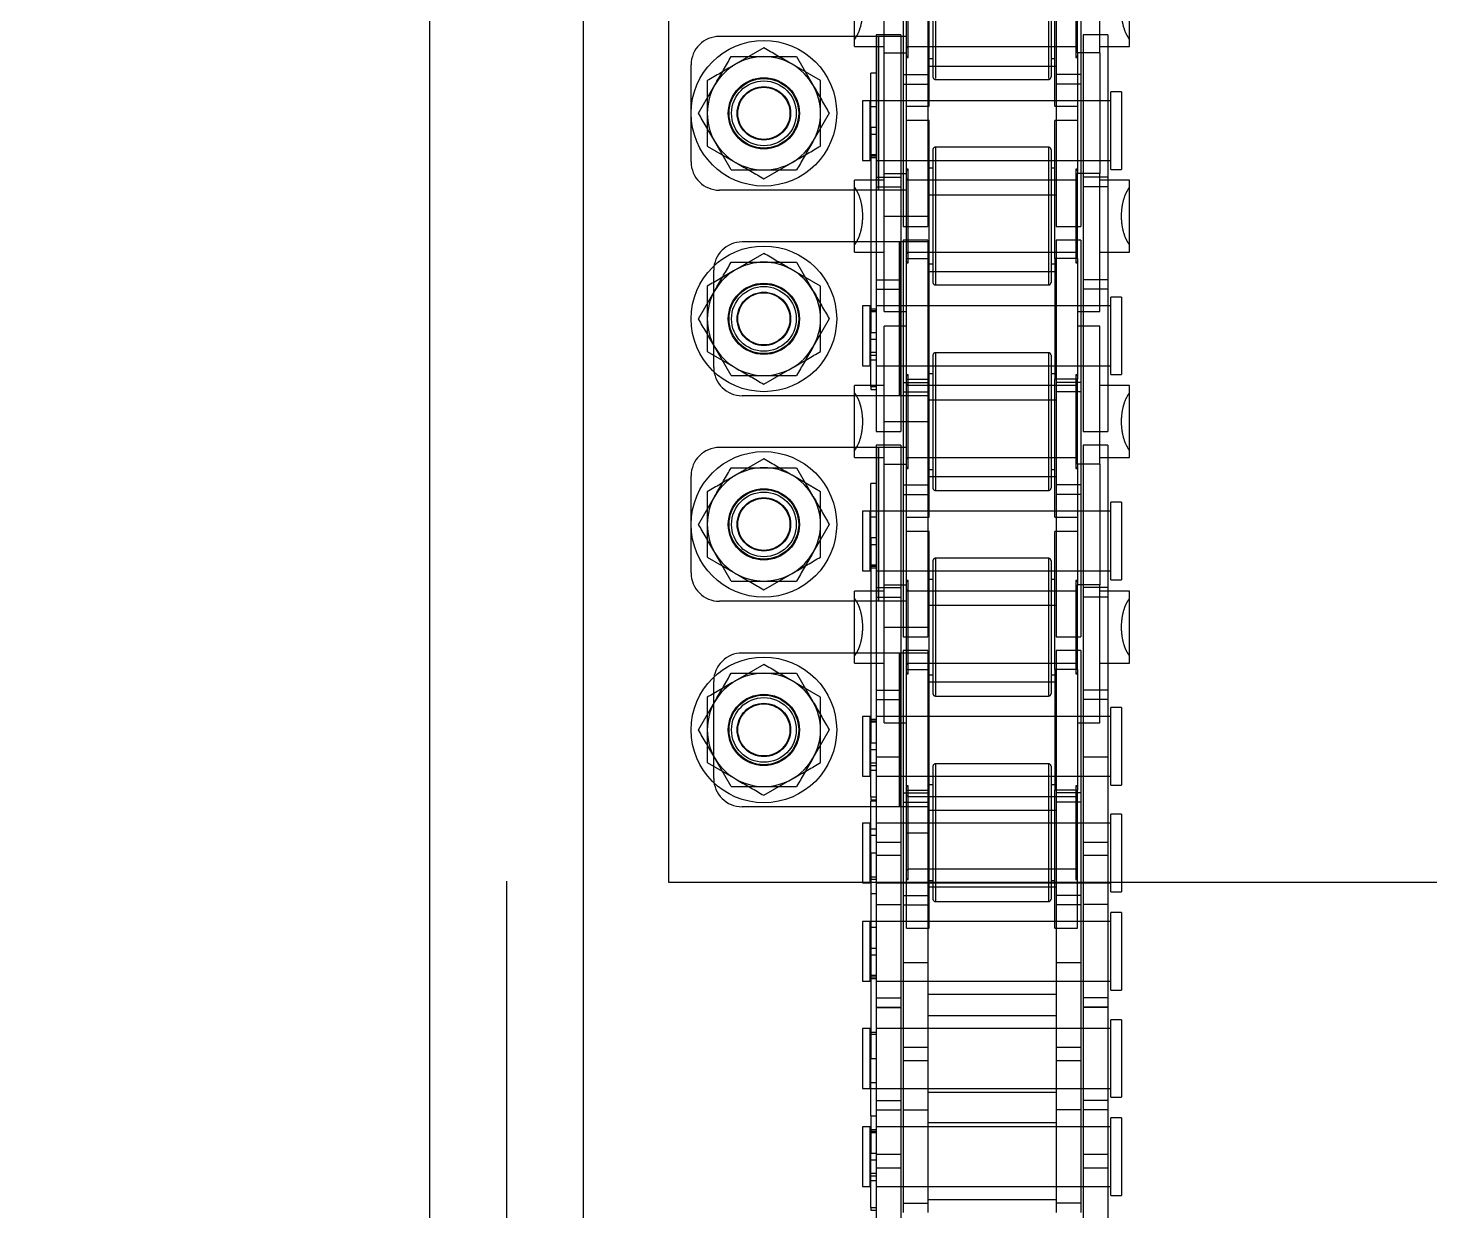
# Model space of a CAD drawing. Header units: metres. Extents: x 0 to 63075, y 0 to 44550.
# Drawn here: x 14290.4 to 14377.1, y 28721.9 to 28795 of the extents above; entities that cross this region are included whole.
import ezdxf

# ---------------------------------------------------------------- set-up
doc = ezdxf.new("R2010")
doc.units = ezdxf.units.M
doc.header["$LTSCALE"] = 75
doc.linetypes.add('HIDDEN2', pattern=[4.7625, 3.175, -1.5875])
for name, color, linetype in [('SDM', 7, 'Continuous'), ('SL1', 8, 'Continuous'), ('SL4', 4, 'Continuous'), ('ST1', 7, 'HIDDEN2')]:
    doc.layers.add(name, color=color, linetype=linetype)

# ---------------------------------------------------------------- blocks, each defined once
blk = doc.blocks.new('A$C29c634ac')
at = {"layer": 'SL1'}
for radius, start, end in [(1821.5, 111.633291, 68.366709), (1758, 110.233541, 69.766459), (1758, 110.234334, 69.765666), (1750, 110.330114, 69.669886)]:
    blk.add_arc((6310.008, 7583.117), radius, start, end, dxfattribs=at)
blk = doc.blocks.new('A$Ca53c419a')
at = {"layer": 'SL4'}
for p, q in [((4619.715, 495.765), (3669.713, 495.765)), ((3669.713, 486.24), (4459.475, 486.24))]:
    blk.add_line(p, q, dxfattribs=at)
at = {"layer": 'ST1'}
for p, q in [((4669.713, 491.003), (3669.713, 491.003)), ((3669.713, 486.24), (4459.475, 486.24)), ((4420.188, 481), (4312.468, 481)), ((4312.468, 481), (4312.468, 426)), ((4331.578, 479.6), (4337.578, 479.6)), ((4356.978, 479.6), (4362.978, 479.6)), ((4319.857, 478.6), (4318.846, 476.85)), ((4321.878, 479.141), (4323.628, 478.131)), ((4332.557, 478.6), (4331.546, 476.85)), ((4334.578, 479.141), (4336.328, 478.131)), ((4345.257, 478.6), (4344.246, 476.85)), ((4347.278, 479.141), (4349.028, 478.131)), ((4357.957, 478.6), (4356.946, 476.85)), ((4359.978, 479.141), (4361.728, 478.131)), ((4318.378, 477.121), (4320.128, 478.131)), ((4318.878, 478.2), (4324.878, 478.2)), ((4329.828, 468.025), (4329.828, 477.85)), ((4331.078, 477.121), (4332.828, 478.131)), ((4339.328, 468.025), (4339.328, 477.85)), ((4343.778, 477.121), (4345.528, 478.131)), ((4344.278, 478.2), (4350.278, 478.2)), ((4355.228, 468.025), (4355.228, 477.85)), ((4356.478, 477.121), (4358.228, 478.131)), ((4364.728, 468.025), (4364.728, 477.85)), ((4325.919, 475.1), (4324.909, 476.85)), ((4338.619, 475.1), (4337.609, 476.85)), ((4351.319, 475.1), (4350.309, 476.85)), ((4364.019, 475.1), (4363.009, 476.85)), ((4317.128, 466.625), (4317.128, 476.45)), ((4326.628, 466.625), (4326.628, 476.45)), ((4342.528, 466.625), (4342.528, 476.45)), ((4352.028, 466.625), (4352.028, 476.45)), ((4317.836, 475.1), (4318.846, 473.35)), ((4330.536, 475.1), (4331.546, 473.35)), ((4343.236, 475.1), (4344.246, 473.35)), ((4355.936, 475.1), (4356.946, 473.35)), ((4323.898, 471.6), (4324.909, 473.35)), ((4336.598, 471.6), (4337.609, 473.35)), ((4349.298, 471.6), (4350.309, 473.35)), ((4361.998, 471.6), (4363.009, 473.35)), ((4325.378, 473.079), (4323.628, 472.069)), ((4338.078, 473.079), (4336.328, 472.069)), ((4350.778, 473.079), (4349.028, 472.069)), ((4363.478, 473.079), (4361.728, 472.069)), ((4321.878, 471.059), (4320.128, 472.069)), ((4334.578, 471.059), (4332.828, 472.069)), ((4347.278, 471.059), (4345.528, 472.069)), ((4359.978, 471.059), (4358.228, 472.069)), ((4293.674, 469), (4293.671, 469)), ((4293.671, 469), (4293.671, 468.526)), ((4297.361, 469), (4293.674, 469)), ((4297.361, 468.526), (4297.361, 469)), ((4303.42, 469), (4299.73, 469)), ((4299.73, 469), (4299.73, 468.526)), ((4303.42, 468.526), (4303.42, 469)), ((4306.352, 469), (4306.349, 469)), ((4306.349, 469), (4306.349, 468.526)), ((4310.039, 469), (4306.352, 469)), ((4310.039, 468.526), (4310.039, 469)), ((4316.12, 469), (4312.43, 469)), ((4312.43, 469), (4312.43, 468.526)), ((4316.12, 468.526), (4316.12, 469)), ((4319.03, 469), (4319.027, 469)), ((4319.027, 469), (4319.027, 468.526)), ((4322.717, 469), (4319.03, 469)), ((4322.717, 468.526), (4322.717, 469)), ((4326.003, 469.5), (4326.447, 469.5)), ((4326.003, 469.5), (4326.003, 467.675)), ((4326.447, 469.5), (4330.008, 469.5)), ((4330.008, 469.5), (4330.453, 469.5)), ((4330.453, 467.675), (4330.453, 469.5)), ((4331.709, 469), (4331.706, 469)), ((4331.706, 469), (4331.706, 468.526)), ((4335.396, 469), (4331.709, 469)), ((4335.396, 468.526), (4335.396, 469)), ((4338.703, 469.5), (4339.147, 469.5)), ((4338.703, 469.5), (4338.703, 467.675)), ((4339.147, 469.5), (4342.708, 469.5)), ((4342.708, 469.5), (4343.153, 469.5)), ((4343.153, 467.675), (4343.153, 469.5)), ((4344.387, 469), (4344.384, 469)), ((4344.384, 469), (4344.384, 468.526)), ((4348.074, 469), (4344.387, 469)), ((4348.074, 468.526), (4348.074, 469)), ((4351.403, 469.5), (4351.847, 469.5)), ((4351.403, 469.5), (4351.403, 467.675)), ((4351.847, 469.5), (4355.408, 469.5)), ((4355.408, 469.5), (4355.853, 469.5)), ((4355.853, 467.675), (4355.853, 469.5)), ((4357.065, 469), (4357.062, 469)), ((4357.062, 469), (4357.062, 468.526)), ((4360.752, 469), (4357.065, 469)), ((4360.752, 468.526), (4360.752, 469)), ((4364.103, 469.5), (4364.547, 469.5)), ((4364.103, 469.5), (4364.103, 467.675)), ((4364.547, 469.5), (4368.108, 469.5)), ((4294.795, 468.157), (4285.7, 468.157)), ((4292.204, 468.489), (4292.204, 468.157)), ((4292.377, 468.489), (4292.204, 468.489)), ((4292.377, 468.489), (4292.377, 468.157)), ((4292.377, 468.489), (4295.723, 468.489)), ((4293.671, 468.526), (4297.361, 468.526)), ((4293.671, 468.157), (4293.671, 466.637)), ((4293.671, 468.157), (4293.671, 453.659)), ((4294.04, 468.526), (4294.04, 468.157)), ((4294.324, 468.489), (4294.324, 468.157)), ((4294.497, 468.489), (4294.497, 468.157)), ((4295.655, 468.157), (4294.795, 468.157)), ((4294.795, 466.637), (4294.795, 468.157)), ((4295.308, 468.489), (4295.308, 468.157)), ((4304.75, 468.157), (4295.655, 468.157)), ((4295.655, 468.157), (4295.655, 466.637)), ((4295.723, 468.489), (4295.723, 468.157)), ((4298.023, 468.489), (4295.723, 468.489)), ((4296.992, 468.157), (4296.992, 468.526)), ((4297.08, 468.489), (4297.08, 468.157)), ((4297.184, 468.489), (4297.184, 468.157)), ((4297.361, 466.637), (4297.361, 468.157)), ((4297.361, 453.659), (4297.361, 468.157)), ((4298.023, 468.489), (4301.575, 468.489)), ((4298.023, 468.489), (4298.023, 468.157)), ((4298.393, 468.157), (4298.393, 466.637)), ((4298.977, 468.157), (4298.977, 466.637)), ((4299.73, 468.526), (4303.42, 468.526)), ((4299.73, 468.489), (4299.73, 466.637)), ((4299.73, 468.157), (4299.73, 453.659)), ((4300.099, 468.526), (4300.099, 468.157)), ((4301.575, 468.489), (4301.575, 468.157)), ((4314.275, 468.489), (4301.575, 468.489)), ((4303.051, 468.157), (4303.051, 468.526)), ((4303.194, 468.489), (4303.194, 468.157)), ((4303.42, 466.637), (4303.42, 468.157)), ((4303.42, 453.659), (4303.42, 468.157)), ((4304.732, 468.157), (4304.732, 466.637)), ((4304.75, 468.157), (4304.75, 466.637)), ((4311.1, 468.157), (4304.75, 468.157)), ((4305.317, 468.157), (4305.317, 466.637)), ((4306.349, 468.526), (4310.039, 468.526)), ((4306.349, 468.157), (4306.349, 466.637)), ((4306.349, 468.157), (4306.349, 453.659)), ((4306.526, 468.489), (4306.526, 468.157)), ((4306.63, 468.489), (4306.63, 468.157)), ((4306.718, 468.526), (4306.718, 468.157)), ((4307.986, 468.489), (4307.986, 468.157)), ((4308.402, 468.489), (4308.402, 468.157)), ((4309.67, 468.157), (4309.67, 468.526)), ((4310.039, 466.637), (4310.039, 468.489)), ((4310.039, 453.659), (4310.039, 468.157)), ((4311.1, 468.157), (4311.1, 466.637)), ((4320.195, 468.157), (4311.1, 468.157)), ((4311.746, 468.157), (4311.746, 468.489)), ((4312.43, 468.526), (4316.12, 468.526)), ((4312.43, 468.157), (4312.43, 466.637)), ((4312.43, 468.157), (4312.43, 453.659)), ((4312.656, 468.489), (4312.656, 468.157)), ((4312.799, 468.526), (4312.799, 468.157)), ((4314.114, 466.637), (4314.114, 468.157)), ((4314.275, 468.489), (4314.275, 468.157)), ((4314.275, 468.489), (4317.505, 468.489)), ((4314.952, 468.157), (4314.952, 466.637)), ((4315.382, 468.489), (4315.382, 468.157)), ((4315.751, 468.157), (4315.751, 468.526)), ((4316.12, 466.637), (4316.12, 468.157)), ((4316.12, 453.659), (4316.12, 468.157)), ((4317.505, 468.489), (4317.505, 468.157)), ((4317.561, 468.489), (4317.561, 468.157)), ((4317.733, 468.489), (4317.561, 468.489)), ((4317.733, 468.489), (4317.733, 468.157)), ((4317.733, 468.489), (4321.08, 468.489)), ((4319.027, 468.526), (4322.717, 468.526)), ((4319.027, 468.157), (4319.027, 466.637)), ((4319.027, 468.157), (4319.027, 453.659)), ((4319.396, 468.526), (4319.396, 468.157)), ((4319.681, 468.489), (4319.681, 468.157)), ((4319.854, 468.489), (4319.854, 468.157)), ((4324.334, 468.157), (4320.195, 468.157)), ((4320.195, 466.637), (4320.195, 468.157)), ((4320.665, 468.489), (4320.665, 468.157)), ((4321.08, 468.489), (4321.08, 468.157)), ((4333.758, 468.489), (4321.08, 468.489)), ((4322.348, 468.157), (4322.348, 468.526)), ((4322.437, 468.489), (4322.437, 468.157)), ((4322.54, 468.489), (4322.54, 468.157)), ((4322.717, 466.637), (4322.717, 468.157)), ((4322.717, 453.659), (4322.717, 468.157)), ((4323.75, 468.157), (4323.75, 466.637)), ((4324.334, 468.157), (4324.334, 466.637)), ((4330.673, 468.157), (4324.334, 468.157)), ((4329.828, 468.025), (4339.328, 468.025)), ((4329.828, 466.275), (4329.828, 468.025)), ((4329.828, 467.988), (4339.328, 467.988)), ((4330.089, 468.157), (4330.089, 466.637)), ((4330.673, 468.157), (4330.673, 466.637)), ((4339.471, 468.157), (4330.673, 468.157)), ((4331.706, 468.526), (4335.396, 468.526)), ((4331.706, 468.157), (4331.706, 466.637)), ((4331.706, 468.157), (4331.706, 453.659)), ((4331.883, 468.489), (4331.883, 468.157)), ((4331.986, 468.489), (4331.986, 468.157)), ((4332.075, 468.526), (4332.075, 468.157)), ((4333.343, 468.489), (4333.343, 468.157)), ((4333.758, 468.489), (4333.758, 468.157)), ((4333.758, 468.489), (4337.103, 468.489)), ((4335.027, 468.157), (4335.027, 468.526)), ((4335.396, 466.637), (4335.396, 468.489)), ((4335.396, 453.659), (4335.396, 468.157)), ((4337.103, 468.157), (4337.103, 468.489)), ((4339.328, 466.275), (4339.328, 468.025)), ((4339.471, 466.637), (4339.471, 468.157)), ((4349.691, 468.157), (4340.309, 468.157)), ((4340.309, 468.157), (4340.309, 466.637)), ((4342.917, 468.489), (4342.917, 468.157)), ((4343.09, 468.489), (4342.917, 468.489)), ((4343.09, 468.489), (4343.09, 468.157)), ((4343.09, 468.489), (4346.437, 468.489)), ((4344.384, 468.526), (4348.074, 468.526)), ((4344.384, 468.157), (4344.384, 466.637)), ((4344.384, 468.157), (4344.384, 453.659)), ((4344.753, 468.526), (4344.753, 468.157)), ((4345.037, 468.489), (4345.037, 468.157)), ((4345.21, 468.489), (4345.21, 468.157)), ((4346.021, 468.489), (4346.021, 468.157)), ((4346.437, 468.489), (4346.437, 468.157)), ((4359.115, 468.489), (4346.437, 468.489)), ((4347.705, 468.157), (4347.705, 468.526)), ((4347.793, 468.489), (4347.793, 468.157)), ((4347.897, 468.489), (4347.897, 468.157)), ((4348.074, 466.637), (4348.074, 468.157)), ((4348.074, 453.659), (4348.074, 468.157)), ((4349.106, 468.157), (4349.106, 466.637)), ((4349.691, 468.157), (4349.691, 466.637)), ((4356.03, 468.157), (4349.691, 468.157)), ((4355.228, 468.025), (4364.728, 468.025)), ((4355.228, 466.275), (4355.228, 468.025)), ((4355.228, 467.988), (4364.728, 467.988)), ((4355.445, 468.157), (4355.445, 466.637)), ((4356.03, 468.157), (4356.03, 466.637)), ((4364.827, 468.157), (4356.03, 468.157)), ((4357.062, 468.526), (4360.752, 468.526)), ((4357.062, 468.157), (4357.062, 466.637)), ((4357.062, 468.157), (4357.062, 453.659)), ((4357.239, 468.489), (4357.239, 468.157)), ((4357.343, 468.489), (4357.343, 468.157)), ((4357.431, 468.526), (4357.431, 468.157)), ((4358.699, 468.489), (4358.699, 468.157)), ((4359.115, 468.489), (4359.115, 468.157)), ((4359.115, 468.489), (4362.459, 468.489)), ((4360.383, 468.157), (4360.383, 468.526)), ((4360.752, 466.637), (4360.752, 468.489)), ((4360.752, 453.659), (4360.752, 468.157)), ((4362.459, 468.157), (4362.459, 468.489)), ((4364.728, 466.275), (4364.728, 468.025)), ((4364.827, 466.637), (4364.827, 468.157)), ((4322.323, 467.675), (4328.227, 467.675)), ((4322.323, 467.675), (4322.323, 466.275)), ((4328.227, 467.675), (4328.227, 466.275)), ((4328.227, 467.675), (4329.828, 467.675)), ((4329.828, 467.675), (4339.328, 467.675)), ((4330.849, 467.675), (4330.849, 466.275)), ((4338.306, 467.675), (4338.306, 466.275)), ((4339.328, 467.675), (4340.927, 467.675)), ((4340.927, 467.675), (4340.927, 466.275)), ((4340.927, 467.675), (4346.833, 467.675)), ((4346.833, 466.275), (4346.833, 467.675)), ((4347.723, 467.675), (4353.627, 467.675)), ((4347.723, 467.675), (4347.723, 466.275)), ((4353.627, 467.675), (4353.627, 466.275)), ((4353.627, 467.675), (4355.228, 467.675)), ((4355.228, 467.675), (4364.728, 467.675)), ((4356.249, 467.675), (4356.249, 466.275)), ((4363.706, 467.675), (4363.706, 466.275)), ((4364.728, 467.675), (4366.327, 467.675)), ((4294.795, 466.637), (4285.7, 466.637)), ((4298.4, 466.485), (4292.05, 466.485)), ((4292.638, 466.485), (4292.638, 464.965)), ((4293.671, 466.485), (4293.671, 464.965)), ((4295.655, 466.637), (4294.795, 466.637)), ((4304.75, 466.637), (4295.655, 466.637)), ((4297.361, 464.965), (4297.361, 466.485)), ((4298.4, 466.485), (4298.4, 464.965)), ((4307.495, 466.485), (4298.4, 466.485)), ((4299.73, 466.485), (4299.73, 464.965)), ((4301.436, 464.965), (4301.436, 466.485)), ((4302.274, 466.485), (4302.274, 464.965)), ((4303.42, 464.965), (4303.42, 466.485)), ((4311.1, 466.637), (4304.75, 466.637)), ((4306.349, 466.485), (4306.349, 464.965)), ((4311.656, 466.485), (4307.495, 466.485)), ((4307.495, 464.965), (4307.495, 466.485)), ((4309.623, 466.275), (4315.528, 466.275)), ((4309.623, 466.275), (4309.623, 464.875)), ((4310.039, 464.965), (4310.039, 466.485)), ((4311.072, 466.485), (4311.072, 464.965)), ((4320.195, 466.637), (4311.1, 466.637)), ((4311.656, 466.485), (4311.656, 464.965)), ((4317.995, 466.485), (4311.656, 466.485)), ((4312.635, 466.275), (4312.635, 466.186)), ((4312.724, 466.275), (4312.635, 466.186)), ((4313.214, 466.275), (4313.303, 466.186)), ((4315.528, 466.275), (4315.528, 464.875)), ((4315.528, 466.275), (4317.128, 466.275)), ((4317.128, 466.713), (4326.628, 466.713)), ((4317.128, 464.875), (4317.128, 466.625)), ((4317.128, 466.625), (4326.628, 466.625)), ((4317.128, 466.275), (4326.628, 466.275)), ((4317.411, 466.485), (4317.411, 464.965)), ((4317.753, 466.186), (4317.842, 466.275)), ((4317.995, 466.485), (4317.995, 464.965)), ((4326.792, 466.485), (4317.995, 466.485)), ((4318.149, 466.275), (4318.149, 464.875)), ((4318.42, 466.186), (4318.331, 466.275)), ((4318.42, 466.186), (4318.42, 466.275)), ((4319.027, 466.485), (4319.027, 464.965)), ((4324.334, 466.637), (4320.195, 466.637)), ((4322.717, 464.965), (4322.717, 466.485)), ((4330.673, 466.637), (4324.334, 466.637)), ((4325.335, 466.275), (4325.335, 466.186)), ((4325.424, 466.275), (4325.335, 466.186)), ((4325.606, 466.275), (4325.606, 464.875)), ((4325.914, 466.275), (4326.003, 466.186)), ((4326.003, 466.275), (4326.003, 455.725)), ((4326.628, 464.875), (4326.628, 466.625)), ((4326.628, 466.275), (4328.227, 466.275)), ((4326.792, 464.965), (4326.792, 466.485)), ((4337.012, 466.485), (4327.631, 466.485)), ((4327.631, 466.485), (4327.631, 464.965)), ((4328.227, 466.275), (4329.828, 466.275)), ((4328.227, 466.275), (4328.227, 464.875)), ((4329.828, 466.275), (4339.328, 466.275)), ((4330.453, 455.725), (4330.453, 466.275)), ((4330.453, 466.186), (4330.542, 466.275)), ((4339.471, 466.637), (4330.673, 466.637)), ((4331.12, 466.186), (4331.031, 466.275)), ((4331.12, 466.186), (4331.12, 466.275)), ((4331.706, 466.485), (4331.706, 464.965)), ((4334.133, 464.875), (4334.133, 466.275)), ((4335.023, 466.275), (4335.023, 464.875)), ((4335.396, 464.965), (4335.396, 466.485)), ((4336.428, 466.485), (4336.428, 464.965)), ((4337.012, 466.485), (4337.012, 464.965)), ((4343.351, 466.485), (4337.012, 466.485)), ((4338.035, 466.275), (4338.035, 466.186)), ((4338.124, 466.275), (4338.035, 466.186)), ((4338.614, 466.275), (4338.703, 466.186)), ((4338.703, 466.275), (4338.703, 455.725)), ((4339.328, 466.275), (4340.927, 466.275)), ((4349.691, 466.637), (4340.309, 466.637)), ((4340.927, 466.275), (4340.927, 464.875)), ((4340.927, 466.275), (4342.528, 466.275)), ((4342.528, 466.713), (4352.028, 466.713)), ((4342.528, 464.875), (4342.528, 466.625)), ((4342.528, 466.625), (4352.028, 466.625)), ((4342.528, 466.275), (4352.028, 466.275)), ((4342.767, 466.485), (4342.767, 464.965)), ((4343.153, 455.725), (4343.153, 466.275)), ((4343.153, 466.186), (4343.242, 466.275)), ((4343.351, 466.485), (4343.351, 464.965)), ((4352.149, 466.485), (4343.351, 466.485)), ((4343.549, 466.275), (4343.549, 464.875)), ((4343.82, 466.186), (4343.731, 466.275)), ((4343.82, 466.186), (4343.82, 466.275)), ((4344.384, 466.485), (4344.384, 464.965)), ((4348.074, 464.965), (4348.074, 466.485)), ((4356.03, 466.637), (4349.691, 466.637)), ((4350.735, 466.275), (4350.735, 466.186)), ((4350.824, 466.275), (4350.735, 466.186)), ((4351.006, 466.275), (4351.006, 464.875)), ((4351.314, 466.275), (4351.403, 466.186)), ((4351.403, 466.275), (4351.403, 455.725)), ((4352.028, 464.875), (4352.028, 466.625)), ((4352.028, 466.275), (4353.627, 466.275)), ((4352.149, 464.965), (4352.149, 466.485)), ((4362.369, 466.485), (4352.987, 466.485)), ((4352.987, 466.485), (4352.987, 464.965)), ((4353.627, 466.275), (4355.228, 466.275)), ((4353.627, 466.275), (4353.627, 464.875)), ((4355.228, 466.275), (4364.728, 466.275)), ((4355.853, 455.725), (4355.853, 466.275)), ((4355.853, 466.186), (4355.942, 466.275)), ((4364.827, 466.637), (4356.03, 466.637)), ((4356.52, 466.186), (4356.431, 466.275)), ((4356.52, 466.186), (4356.52, 466.275)), ((4357.062, 466.485), (4357.062, 464.965)), ((4359.533, 464.875), (4359.533, 466.275)), ((4360.423, 466.275), (4360.423, 464.875)), ((4360.752, 464.965), (4360.752, 466.485)), ((4361.785, 466.485), (4361.785, 464.965)), ((4362.369, 466.485), (4362.369, 464.965)), ((4368.708, 466.485), (4362.369, 466.485)), ((4363.435, 466.275), (4363.435, 466.186)), ((4363.524, 466.275), (4363.435, 466.186)), ((4364.014, 466.275), (4364.103, 466.186)), ((4364.103, 466.275), (4364.103, 455.725)), ((4364.728, 466.275), (4366.327, 466.275)), ((4312.635, 466.186), (4318.42, 466.186)), ((4313.303, 466.186), (4313.303, 455.814)), ((4317.753, 455.814), (4317.753, 466.186)), ((4325.335, 466.186), (4331.12, 466.186)), ((4326.003, 466.186), (4326.003, 455.814)), ((4330.453, 455.814), (4330.453, 466.186)), ((4338.035, 466.186), (4343.82, 466.186)), ((4338.703, 466.186), (4338.703, 455.814)), ((4343.153, 455.814), (4343.153, 466.186)), ((4350.735, 466.186), (4356.52, 466.186)), ((4351.403, 466.186), (4351.403, 455.814)), ((4355.853, 455.814), (4355.853, 466.186)), ((4363.435, 466.186), (4369.22, 466.186)), ((4364.103, 466.186), (4364.103, 455.814)), ((4298.4, 464.965), (4292.05, 464.965)), ((4292.835, 457.035), (4292.835, 464.965)), ((4293.671, 464.965), (4293.671, 457.035)), ((4297.361, 457.035), (4297.361, 464.965)), ((4297.615, 464.965), (4297.615, 457.035)), ((4307.495, 464.965), (4298.4, 464.965)), ((4299.476, 457.035), (4299.476, 464.965)), ((4299.73, 464.965), (4299.73, 457.035)), ((4303.42, 457.035), (4303.42, 464.965)), ((4304.234, 464.965), (4304.234, 457.035)), ((4305.535, 457.035), (4305.535, 464.965)), ((4306.349, 464.965), (4306.349, 457.035)), ((4311.656, 464.965), (4307.495, 464.965)), ((4309.623, 464.875), (4315.528, 464.875)), ((4310.039, 457.035), (4310.039, 464.965)), ((4311.273, 464.495), (4311.273, 457.505)), ((4319.783, 464.495), (4311.32, 464.495)), ((4319.628, 464.65), (4311.428, 464.65)), ((4317.995, 464.965), (4311.656, 464.965)), ((4312.154, 457.035), (4312.154, 464.965)), ((4312.573, 464.875), (4312.573, 464.65)), ((4315.528, 464.875), (4317.128, 464.875)), ((4316.912, 464.965), (4316.912, 457.035)), ((4317.128, 464.875), (4326.628, 464.875)), ((4326.792, 464.965), (4317.995, 464.965)), ((4318.482, 464.65), (4318.482, 464.875)), ((4319.027, 464.965), (4319.027, 457.035)), ((4319.783, 457.505), (4319.783, 464.495)), ((4322.717, 457.035), (4322.717, 464.965)), ((4323.973, 464.495), (4323.973, 457.505)), ((4332.483, 464.495), (4324.02, 464.495)), ((4332.328, 464.65), (4324.128, 464.65)), ((4324.832, 457.035), (4324.832, 464.965)), ((4325.273, 464.875), (4325.273, 464.65)), ((4326.628, 464.875), (4328.227, 464.875)), ((4337.012, 464.965), (4327.631, 464.965)), ((4328.227, 464.875), (4334.133, 464.875)), ((4329.591, 464.965), (4329.591, 457.035)), ((4331.182, 464.65), (4331.182, 464.875)), ((4331.706, 464.965), (4331.706, 457.035)), ((4332.483, 457.505), (4332.483, 464.495)), ((4335.023, 464.875), (4340.927, 464.875)), ((4335.396, 457.035), (4335.396, 464.965)), ((4336.673, 464.495), (4336.673, 457.505)), ((4345.183, 464.495), (4336.72, 464.495)), ((4345.028, 464.65), (4336.828, 464.65)), ((4343.351, 464.965), (4337.012, 464.965)), ((4337.511, 457.035), (4337.511, 464.965)), ((4337.973, 464.875), (4337.973, 464.65)), ((4340.927, 464.875), (4342.528, 464.875)), ((4342.269, 464.965), (4342.269, 457.035)), ((4342.528, 464.875), (4352.028, 464.875)), ((4352.149, 464.965), (4343.351, 464.965)), ((4343.882, 464.65), (4343.882, 464.875)), ((4344.384, 464.965), (4344.384, 457.035)), ((4345.183, 457.505), (4345.183, 464.495)), ((4348.074, 457.035), (4348.074, 464.965)), ((4349.373, 464.495), (4349.373, 457.505)), ((4357.883, 464.495), (4349.42, 464.495)), ((4357.728, 464.65), (4349.528, 464.65)), ((4350.189, 457.035), (4350.189, 464.965)), ((4350.673, 464.875), (4350.673, 464.65)), ((4352.028, 464.875), (4353.627, 464.875)), ((4362.369, 464.965), (4352.987, 464.965)), ((4353.627, 464.875), (4359.533, 464.875)), ((4354.947, 464.965), (4354.947, 457.035)), ((4356.582, 464.65), (4356.582, 464.875)), ((4357.062, 464.965), (4357.062, 457.035)), ((4357.883, 457.505), (4357.883, 464.495)), ((4360.423, 464.875), (4366.327, 464.875)), ((4360.752, 457.035), (4360.752, 464.965)), ((4362.073, 464.495), (4362.073, 457.505)), ((4370.583, 464.495), (4362.12, 464.495)), ((4370.428, 464.65), (4362.228, 464.65)), ((4368.708, 464.965), (4362.369, 464.965)), ((4362.867, 457.035), (4362.867, 464.965)), ((4363.373, 464.875), (4363.373, 464.65)), ((4298.4, 457.035), (4292.05, 457.035)), ((4292.638, 455.515), (4292.638, 457.035)), ((4293.671, 457.035), (4293.671, 455.515)), ((4297.361, 455.515), (4297.361, 457.035)), ((4298.4, 455.515), (4298.4, 457.035)), ((4307.495, 457.035), (4298.4, 457.035)), ((4299.73, 457.035), (4299.73, 455.515)), ((4301.436, 455.515), (4301.436, 457.035)), ((4302.274, 457.035), (4302.274, 455.515)), ((4303.42, 455.515), (4303.42, 457.035)), ((4306.349, 457.035), (4306.349, 455.515)), ((4311.656, 457.035), (4307.495, 457.035)), ((4307.495, 455.515), (4307.495, 457.035)), ((4309.623, 457.125), (4318.149, 457.125)), ((4309.623, 457.125), (4309.623, 455.725)), ((4310.039, 455.515), (4310.039, 457.035)), ((4311.072, 455.515), (4311.072, 457.035)), ((4319.783, 457.505), (4311.32, 457.505)), ((4319.628, 457.35), (4311.428, 457.35)), ((4311.656, 455.515), (4311.656, 457.035)), ((4317.995, 457.035), (4311.656, 457.035)), ((4312.573, 457.35), (4312.573, 457.125)), ((4317.411, 455.515), (4317.411, 457.035)), ((4317.995, 455.515), (4317.995, 457.035)), ((4326.792, 457.035), (4317.995, 457.035)), ((4318.149, 455.725), (4318.149, 457.125)), ((4318.149, 455.725), (4318.149, 457.125)), ((4325.606, 457.125), (4318.149, 457.125)), ((4318.482, 457.125), (4318.482, 457.35)), ((4319.027, 457.035), (4319.027, 455.515)), ((4322.717, 455.515), (4322.717, 457.035)), ((4332.483, 457.505), (4324.02, 457.505)), ((4332.328, 457.35), (4324.128, 457.35)), ((4325.273, 457.35), (4325.273, 457.125)), ((4325.606, 455.725), (4325.606, 457.125)), ((4325.606, 455.725), (4325.606, 457.125)), ((4325.606, 457.125), (4334.133, 457.125)), ((4326.792, 455.515), (4326.792, 457.035)), ((4337.012, 457.035), (4327.631, 457.035)), ((4327.631, 457.035), (4327.631, 455.515)), ((4331.182, 457.125), (4331.182, 457.35)), ((4331.706, 457.035), (4331.706, 455.515)), ((4334.133, 455.725), (4334.133, 457.125)), ((4335.023, 457.125), (4343.549, 457.125)), ((4335.023, 457.125), (4335.023, 455.725)), ((4335.396, 455.515), (4335.396, 457.035)), ((4336.428, 455.515), (4336.428, 457.035)), ((4345.183, 457.505), (4336.72, 457.505)), ((4345.028, 457.35), (4336.828, 457.35)), ((4337.012, 455.515), (4337.012, 457.035)), ((4343.351, 457.035), (4337.012, 457.035)), ((4337.973, 457.35), (4337.973, 457.125)), ((4342.767, 455.515), (4342.767, 457.035)), ((4343.351, 455.515), (4343.351, 457.035)), ((4352.149, 457.035), (4343.351, 457.035)), ((4343.549, 455.725), (4343.549, 457.125)), ((4343.549, 455.725), (4343.549, 457.125)), ((4351.006, 457.125), (4343.549, 457.125)), ((4343.882, 457.125), (4343.882, 457.35)), ((4344.384, 457.035), (4344.384, 455.515)), ((4348.074, 455.515), (4348.074, 457.035)), ((4357.883, 457.505), (4349.42, 457.505)), ((4357.728, 457.35), (4349.528, 457.35)), ((4350.673, 457.35), (4350.673, 457.125)), ((4351.006, 455.725), (4351.006, 457.125)), ((4351.006, 455.725), (4351.006, 457.125)), ((4351.006, 457.125), (4359.533, 457.125)), ((4352.149, 455.515), (4352.149, 457.035)), ((4362.369, 457.035), (4352.987, 457.035)), ((4352.987, 457.035), (4352.987, 455.515)), ((4356.582, 457.125), (4356.582, 457.35)), ((4357.062, 457.035), (4357.062, 455.515)), ((4359.533, 455.725), (4359.533, 457.125)), ((4360.423, 457.125), (4368.949, 457.125)), ((4360.423, 457.125), (4360.423, 455.725)), ((4360.752, 455.515), (4360.752, 457.035)), ((4361.785, 455.515), (4361.785, 457.035)), ((4370.583, 457.505), (4362.12, 457.505)), ((4370.428, 457.35), (4362.228, 457.35)), ((4362.369, 455.515), (4362.369, 457.035)), ((4368.708, 457.035), (4362.369, 457.035)), ((4363.373, 457.35), (4363.373, 457.125)), ((4318.42, 455.814), (4312.635, 455.814)), ((4312.635, 455.814), (4312.635, 455.725)), ((4312.635, 455.814), (4312.724, 455.725)), ((4313.303, 455.814), (4313.214, 455.725)), ((4317.842, 455.725), (4317.753, 455.814)), ((4318.331, 455.725), (4318.42, 455.814)), ((4318.42, 455.725), (4318.42, 455.814)), ((4331.12, 455.814), (4325.335, 455.814)), ((4325.335, 455.814), (4325.335, 455.725)), ((4325.335, 455.814), (4325.424, 455.725)), ((4326.003, 455.814), (4325.914, 455.725)), ((4330.542, 455.725), (4330.453, 455.814)), ((4331.031, 455.725), (4331.12, 455.814)), ((4331.12, 455.725), (4331.12, 455.814)), ((4343.82, 455.814), (4338.035, 455.814)), ((4338.035, 455.814), (4338.035, 455.725)), ((4338.035, 455.814), (4338.124, 455.725)), ((4338.703, 455.814), (4338.614, 455.725)), ((4343.242, 455.725), (4343.153, 455.814)), ((4343.731, 455.725), (4343.82, 455.814)), ((4343.82, 455.725), (4343.82, 455.814)), ((4356.52, 455.814), (4350.735, 455.814)), ((4350.735, 455.814), (4350.735, 455.725)), ((4350.735, 455.814), (4350.824, 455.725)), ((4351.403, 455.814), (4351.314, 455.725)), ((4355.942, 455.725), (4355.853, 455.814)), ((4356.431, 455.725), (4356.52, 455.814)), ((4356.52, 455.725), (4356.52, 455.814)), ((4369.22, 455.814), (4363.435, 455.814)), ((4363.435, 455.814), (4363.435, 455.725)), ((4363.435, 455.814), (4363.524, 455.725)), ((4364.103, 455.814), (4364.014, 455.725)), ((4294.795, 455.363), (4285.7, 455.363)), ((4298.4, 455.515), (4292.05, 455.515)), ((4293.671, 455.363), (4293.671, 453.843)), ((4295.655, 455.363), (4294.795, 455.363)), ((4294.795, 453.843), (4294.795, 455.363)), ((4304.75, 455.363), (4295.655, 455.363)), ((4295.655, 455.363), (4295.655, 453.843)), ((4297.361, 453.843), (4297.361, 455.363)), ((4298.393, 453.843), (4298.393, 455.363)), ((4307.495, 455.515), (4298.4, 455.515)), ((4298.977, 453.843), (4298.977, 455.363)), ((4299.73, 455.363), (4299.73, 453.843)), ((4303.42, 453.843), (4303.42, 455.363)), ((4304.732, 453.843), (4304.732, 455.363)), ((4304.75, 453.843), (4304.75, 455.363)), ((4311.1, 455.363), (4304.75, 455.363)), ((4305.317, 453.843), (4305.317, 455.363)), ((4306.349, 455.363), (4306.349, 453.843)), ((4311.656, 455.515), (4307.495, 455.515)), ((4309.623, 455.725), (4318.149, 455.725)), ((4310.039, 453.843), (4310.039, 455.363)), ((4311.1, 453.843), (4311.1, 455.363)), ((4320.195, 455.363), (4311.1, 455.363)), ((4317.995, 455.515), (4311.656, 455.515)), ((4312.43, 455.363), (4312.43, 453.843)), ((4314.114, 453.843), (4314.114, 455.363)), ((4314.952, 455.363), (4314.952, 453.843)), ((4316.12, 453.843), (4316.12, 455.363)), ((4326.792, 455.515), (4317.995, 455.515)), ((4325.606, 455.725), (4318.149, 455.725)), ((4319.027, 455.363), (4319.027, 453.843)), ((4324.334, 455.363), (4320.195, 455.363)), ((4320.195, 453.843), (4320.195, 455.363)), ((4322.323, 455.725), (4322.323, 454.325)), ((4322.717, 453.843), (4322.717, 455.363)), ((4323.75, 453.843), (4323.75, 455.363)), ((4324.334, 453.843), (4324.334, 455.363)), ((4330.673, 455.363), (4324.334, 455.363)), ((4325.606, 455.725), (4330.849, 455.725)), ((4337.012, 455.515), (4327.631, 455.515)), ((4330.089, 453.843), (4330.089, 455.363)), ((4330.673, 453.843), (4330.673, 455.363)), ((4339.471, 455.363), (4330.673, 455.363)), ((4330.849, 454.325), (4330.849, 455.725)), ((4330.849, 454.325), (4330.849, 455.725)), ((4338.306, 455.725), (4330.849, 455.725)), ((4331.706, 455.363), (4331.706, 453.843)), ((4335.396, 453.843), (4335.396, 455.363)), ((4343.351, 455.515), (4337.012, 455.515)), ((4338.306, 454.325), (4338.306, 455.725)), ((4338.306, 454.325), (4338.306, 455.725)), ((4338.306, 455.725), (4343.549, 455.725)), ((4338.306, 455.725), (4343.549, 455.725)), ((4339.471, 453.843), (4339.471, 455.363)), ((4349.691, 455.363), (4340.309, 455.363)), ((4340.309, 455.363), (4340.309, 453.843)), ((4352.149, 455.515), (4343.351, 455.515)), ((4351.006, 455.725), (4343.549, 455.725)), ((4344.384, 455.363), (4344.384, 453.843)), ((4346.833, 454.325), (4346.833, 455.725)), ((4347.723, 455.725), (4347.723, 454.325)), ((4348.074, 453.843), (4348.074, 455.363)), ((4349.106, 453.843), (4349.106, 455.363)), ((4349.691, 453.843), (4349.691, 455.363)), ((4356.03, 455.363), (4349.691, 455.363)), ((4351.006, 455.725), (4356.249, 455.725)), ((4351.006, 455.725), (4356.249, 455.725)), ((4362.369, 455.515), (4352.987, 455.515)), ((4355.445, 453.843), (4355.445, 455.363)), ((4356.03, 453.843), (4356.03, 455.363)), ((4364.827, 455.363), (4356.03, 455.363)), ((4356.249, 454.325), (4356.249, 455.725)), ((4356.249, 454.325), (4356.249, 455.725)), ((4363.706, 455.725), (4356.249, 455.725)), ((4357.062, 455.363), (4357.062, 453.843)), ((4360.752, 453.843), (4360.752, 455.363)), ((4368.708, 455.515), (4362.369, 455.515)), ((4363.706, 454.325), (4363.706, 455.725)), ((4363.706, 454.325), (4363.706, 455.725)), ((4363.706, 455.725), (4368.949, 455.725)), ((4363.706, 455.725), (4368.949, 455.725)), ((4364.827, 453.843), (4364.827, 455.363)), ((4322.323, 454.325), (4330.849, 454.325)), ((4326.003, 454.325), (4326.003, 452.5)), ((4330.453, 452.5), (4330.453, 454.325)), ((4338.306, 454.325), (4330.849, 454.325)), ((4338.306, 454.325), (4346.833, 454.325)), ((4338.703, 454.325), (4338.703, 452.5)), ((4343.153, 452.5), (4343.153, 454.325)), ((4347.723, 454.325), (4356.249, 454.325)), ((4351.403, 454.325), (4351.403, 452.5)), ((4355.853, 452.5), (4355.853, 454.325)), ((4363.706, 454.325), (4356.249, 454.325)), ((4363.706, 454.325), (4372.233, 454.325)), ((4364.103, 454.325), (4364.103, 452.5)), ((4294.795, 453.843), (4285.7, 453.843)), ((4293.117, 453.659), (4297.914, 453.659)), ((4293.117, 453.659), (4293.117, 453)), ((4295.655, 453.843), (4294.795, 453.843)), ((4304.75, 453.843), (4295.655, 453.843)), ((4297.914, 453), (4297.914, 453.659)), ((4299.176, 453.659), (4303.973, 453.659)), ((4299.176, 453.659), (4299.176, 453)), ((4303.973, 453), (4303.973, 453.659)), ((4311.1, 453.843), (4304.75, 453.843)), ((4305.796, 453.659), (4310.593, 453.659)), ((4305.796, 453.659), (4305.796, 453)), ((4310.593, 453), (4310.593, 453.659)), ((4320.195, 453.843), (4311.1, 453.843)), ((4311.876, 453.659), (4316.673, 453.659)), ((4311.876, 453.659), (4311.876, 453)), ((4316.673, 453), (4316.673, 453.659)), ((4318.474, 453.659), (4323.271, 453.659)), ((4318.474, 453.659), (4318.474, 453)), ((4324.334, 453.843), (4320.195, 453.843)), ((4323.271, 453), (4323.271, 453.659)), ((4330.673, 453.843), (4324.334, 453.843)), ((4339.471, 453.843), (4330.673, 453.843)), ((4331.152, 453.659), (4335.949, 453.659)), ((4331.152, 453.659), (4331.152, 453)), ((4335.949, 453), (4335.949, 453.659)), ((4349.691, 453.843), (4340.309, 453.843)), ((4343.83, 453.659), (4348.627, 453.659)), ((4343.83, 453.659), (4343.83, 453)), ((4348.627, 453), (4348.627, 453.659)), ((4356.03, 453.843), (4349.691, 453.843)), ((4364.827, 453.843), (4356.03, 453.843)), ((4356.509, 453.659), (4361.306, 453.659)), ((4356.509, 453.659), (4356.509, 453)), ((4361.306, 453), (4361.306, 453.659)), ((4293.121, 453), (4293.117, 453)), ((4297.914, 453), (4293.121, 453)), ((4303.973, 453), (4299.176, 453)), ((4305.8, 453), (4305.796, 453)), ((4310.593, 453), (4305.8, 453)), ((4316.673, 453), (4311.876, 453)), ((4318.478, 453), (4318.474, 453)), ((4323.271, 453), (4318.478, 453)), ((4326.003, 452.5), (4326.447, 452.5)), ((4326.447, 452.5), (4330.008, 452.5)), ((4330.008, 452.5), (4330.453, 452.5)), ((4331.156, 453), (4331.152, 453)), ((4335.949, 453), (4331.156, 453)), ((4338.703, 452.5), (4339.147, 452.5)), ((4339.147, 452.5), (4342.708, 452.5)), ((4342.708, 452.5), (4343.153, 452.5)), ((4343.834, 453), (4343.83, 453)), ((4348.627, 453), (4343.834, 453)), ((4351.403, 452.5), (4351.847, 452.5)), ((4351.847, 452.5), (4355.408, 452.5)), ((4355.408, 452.5), (4355.853, 452.5)), ((4356.513, 453), (4356.509, 453)), ((4361.306, 453), (4356.513, 453)), ((4364.103, 452.5), (4364.547, 452.5)), ((4364.547, 452.5), (4368.108, 452.5))]:
    blk.add_line(p, q, dxfattribs=at)
for centre, radius in [((4321.878, 475.1), 4.5), ((4334.578, 475.1), 4.5), ((4347.278, 475.1), 4.5), ((4359.978, 475.1), 4.5), ((4321.878, 475.1), 2.2), ((4321.878, 475.1), 2.15), ((4321.878, 475.1), 2), ((4321.878, 475.1), 1.65), ((4321.878, 475.1), 1.61), ((4334.578, 475.1), 2.2), ((4334.578, 475.1), 2.15), ((4334.578, 475.1), 2), ((4334.578, 475.1), 1.65), ((4334.578, 475.1), 1.61), ((4347.278, 475.1), 2.2), ((4347.278, 475.1), 2.15), ((4347.278, 475.1), 2), ((4347.278, 475.1), 1.65), ((4347.278, 475.1), 1.61), ((4359.978, 475.1), 2.2), ((4359.978, 475.1), 2.15), ((4359.978, 475.1), 2), ((4359.978, 475.1), 1.65), ((4359.978, 475.1), 1.61)]:
    blk.add_circle(centre, radius, dxfattribs=at)
for centre, radius, start, end in [((4331.578, 477.85), 1.75, 90, 180), ((4337.578, 477.85), 1.75, 0, 90), ((4356.978, 477.85), 1.75, 90, 180), ((4362.978, 477.85), 1.75, 0, 90), ((4321.878, 475.1), 3.5, 90, 150), ((4321.878, 475.1), 3.5, 30, 90), ((4334.578, 475.1), 3.5, 90, 150), ((4334.578, 475.1), 3.5, 30, 90), ((4347.278, 475.1), 3.5, 90, 150), ((4347.278, 475.1), 3.5, 30, 90), ((4359.978, 475.1), 3.5, 90, 150), ((4359.978, 475.1), 3.5, 30, 90), ((4318.878, 476.45), 1.75, 90, 180), ((4324.878, 476.45), 1.75, 0, 90), ((4344.278, 476.45), 1.75, 90, 180), ((4350.278, 476.45), 1.75, 0, 90), ((4321.878, 475.1), 3.5, 150, 210), ((4321.878, 475.1), 3.5, 330, 30), ((4334.578, 475.1), 3.5, 150, 210), ((4334.578, 475.1), 3.5, 330, 30), ((4347.278, 475.1), 3.5, 150, 210), ((4347.278, 475.1), 3.5, 330, 30), ((4359.978, 475.1), 3.5, 150, 210), ((4359.978, 475.1), 3.5, 330, 30), ((4321.878, 475.1), 3.5, 210, 270), ((4321.878, 475.1), 3.5, 270, 330), ((4334.578, 475.1), 3.5, 210, 270), ((4334.578, 475.1), 3.5, 270, 330), ((4347.278, 475.1), 3.5, 210, 270), ((4347.278, 475.1), 3.5, 270, 330), ((4359.978, 475.1), 3.5, 210, 270), ((4359.978, 475.1), 3.5, 270, 330), ((4311.428, 464.495), 0.155, 90, 180), ((4319.628, 464.495), 0.155, 0, 90), ((4324.128, 464.495), 0.155, 90.00001, 180), ((4332.328, 464.495), 0.155, 0, 89.99999), ((4336.828, 464.495), 0.155, 90, 180), ((4345.028, 464.495), 0.155, 0, 90), ((4349.528, 464.495), 0.155, 90.00001, 180), ((4357.728, 464.495), 0.155, 0, 89.99999), ((4362.228, 464.495), 0.155, 90, 180), ((4311.428, 457.505), 0.155, 180, 270), ((4319.628, 457.505), 0.155, 270, 0), ((4324.128, 457.505), 0.155, 180, 269.99999), ((4332.328, 457.505), 0.155, 270.00001, 0), ((4336.828, 457.505), 0.155, 180, 270), ((4345.028, 457.505), 0.155, 270, 0), ((4349.528, 457.505), 0.155, 180, 269.99999), ((4357.728, 457.505), 0.155, 270.00001, 0), ((4362.228, 457.505), 0.155, 180, 270)]:
    blk.add_arc(centre, radius, start, end, dxfattribs=at)
for points, knots in [([(4321.878, 478.6), (4321.726, 478.6), (4321.042, 478.6), (4320.375, 478.6), (4319.857, 478.6)], [0, 0, 0, 0, 0.221869, 1, 1, 1, 1]), ([(4320.128, 478.131), (4320.169, 478.155), (4320.76, 478.496), (4321.339, 478.831), (4321.878, 479.141)], [0, 0, 0, 0, 0.070174, 1, 1, 1, 1]), ([(4323.898, 478.6), (4323.768, 478.6), (4323.11, 478.6), (4322.426, 478.6), (4321.878, 478.6)], [0, 0, 0, 0, 0.198275, 1, 1, 1, 1]), ([(4324.909, 476.85), (4324.885, 476.891), (4324.543, 477.482), (4324.209, 478.062), (4323.898, 478.6)], [0, 0, 0, 0, 0.070174, 1, 1, 1, 1]), ([(4334.578, 478.6), (4334.426, 478.6), (4333.742, 478.6), (4333.075, 478.6), (4332.557, 478.6)], [0, 0, 0, 0, 0.221869, 1, 1, 1, 1]), ([(4332.828, 478.131), (4332.869, 478.155), (4333.46, 478.496), (4334.039, 478.831), (4334.578, 479.141)], [0, 0, 0, 0, 0.070174, 1, 1, 1, 1]), ([(4336.598, 478.6), (4336.468, 478.6), (4335.81, 478.6), (4335.126, 478.6), (4334.578, 478.6)], [0, 0, 0, 0, 0.198275, 1, 1, 1, 1]), ([(4337.609, 476.85), (4337.585, 476.891), (4337.243, 477.482), (4336.909, 478.062), (4336.598, 478.6)], [0, 0, 0, 0, 0.070174, 1, 1, 1, 1]), ([(4347.278, 478.6), (4347.126, 478.6), (4346.442, 478.6), (4345.775, 478.6), (4345.257, 478.6)], [0, 0, 0, 0, 0.221869, 1, 1, 1, 1]), ([(4345.528, 478.131), (4345.569, 478.155), (4346.16, 478.496), (4346.739, 478.831), (4347.278, 479.141)], [0, 0, 0, 0, 0.070174, 1, 1, 1, 1]), ([(4349.298, 478.6), (4349.168, 478.6), (4348.51, 478.6), (4347.826, 478.6), (4347.278, 478.6)], [0, 0, 0, 0, 0.198275, 1, 1, 1, 1]), ([(4350.309, 476.85), (4350.285, 476.891), (4349.943, 477.482), (4349.609, 478.062), (4349.298, 478.6)], [0, 0, 0, 0, 0.070174, 1, 1, 1, 1]), ([(4359.978, 478.6), (4359.826, 478.6), (4359.142, 478.6), (4358.475, 478.6), (4357.957, 478.6)], [0, 0, 0, 0, 0.221869, 1, 1, 1, 1]), ([(4358.228, 478.131), (4358.269, 478.155), (4358.86, 478.496), (4359.439, 478.831), (4359.978, 479.141)], [0, 0, 0, 0, 0.070174, 1, 1, 1, 1]), ([(4361.998, 478.6), (4361.868, 478.6), (4361.21, 478.6), (4360.526, 478.6), (4359.978, 478.6)], [0, 0, 0, 0, 0.198275, 1, 1, 1, 1]), ([(4363.009, 476.85), (4362.985, 476.891), (4362.643, 477.482), (4362.309, 478.062), (4361.998, 478.6)], [0, 0, 0, 0, 0.070174, 1, 1, 1, 1]), ([(4323.628, 478.131), (4323.669, 478.107), (4324.26, 477.766), (4324.839, 477.432), (4325.378, 477.121)], [0, 0, 0, 0, 0.070174, 1, 1, 1, 1]), ([(4336.328, 478.131), (4336.369, 478.107), (4336.96, 477.766), (4337.539, 477.432), (4338.078, 477.121)], [0, 0, 0, 0, 0.070174, 1, 1, 1, 1]), ([(4349.028, 478.131), (4349.069, 478.107), (4349.66, 477.766), (4350.239, 477.432), (4350.778, 477.121)], [0, 0, 0, 0, 0.070174, 1, 1, 1, 1]), ([(4361.728, 478.131), (4361.769, 478.107), (4362.36, 477.766), (4362.939, 477.432), (4363.478, 477.121)], [0, 0, 0, 0, 0.070174, 1, 1, 1, 1]), ([(4318.846, 476.85), (4318.822, 476.809), (4318.481, 476.218), (4318.147, 475.638), (4317.836, 475.1)], [0, 0, 0, 0, 0.070174, 1, 1, 1, 1]), ([(4318.378, 477.121), (4318.378, 476.951), (4318.378, 476.292), (4318.378, 475.608), (4318.378, 475.1)], [0, 0, 0, 0, 0.257551, 1, 1, 1, 1]), ([(4325.378, 477.121), (4325.378, 476.951), (4325.378, 476.292), (4325.378, 475.608), (4325.378, 475.1)], [0, 0, 0, 0, 0.257551, 1, 1, 1, 1]), ([(4331.546, 476.85), (4331.522, 476.809), (4331.181, 476.218), (4330.847, 475.638), (4330.536, 475.1)], [0, 0, 0, 0, 0.070174, 1, 1, 1, 1]), ([(4331.078, 477.121), (4331.078, 476.951), (4331.078, 476.292), (4331.078, 475.608), (4331.078, 475.1)], [0, 0, 0, 0, 0.257551, 1, 1, 1, 1]), ([(4338.078, 477.121), (4338.078, 476.951), (4338.078, 476.292), (4338.078, 475.608), (4338.078, 475.1)], [0, 0, 0, 0, 0.257551, 1, 1, 1, 1]), ([(4344.246, 476.85), (4344.222, 476.809), (4343.881, 476.218), (4343.547, 475.638), (4343.236, 475.1)], [0, 0, 0, 0, 0.070174, 1, 1, 1, 1]), ([(4343.778, 477.121), (4343.778, 476.951), (4343.778, 476.292), (4343.778, 475.608), (4343.778, 475.1)], [0, 0, 0, 0, 0.257551, 1, 1, 1, 1]), ([(4350.778, 477.121), (4350.778, 476.951), (4350.778, 476.292), (4350.778, 475.608), (4350.778, 475.1)], [0, 0, 0, 0, 0.257551, 1, 1, 1, 1]), ([(4356.946, 476.85), (4356.922, 476.809), (4356.581, 476.218), (4356.247, 475.638), (4355.936, 475.1)], [0, 0, 0, 0, 0.070174, 1, 1, 1, 1]), ([(4356.478, 477.121), (4356.478, 476.951), (4356.478, 476.292), (4356.478, 475.608), (4356.478, 475.1)], [0, 0, 0, 0, 0.257551, 1, 1, 1, 1]), ([(4363.478, 477.121), (4363.478, 476.951), (4363.478, 476.292), (4363.478, 475.608), (4363.478, 475.1)], [0, 0, 0, 0, 0.257551, 1, 1, 1, 1]), ([(4318.378, 475.1), (4318.378, 474.916), (4318.378, 474.232), (4318.378, 473.566), (4318.378, 473.079)], [0, 0, 0, 0, 0.268634, 1, 1, 1, 1]), ([(4324.909, 473.35), (4324.933, 473.391), (4325.274, 473.982), (4325.608, 474.562), (4325.919, 475.1)], [0, 0, 0, 0, 0.070174, 1, 1, 1, 1]), ([(4325.378, 475.1), (4325.378, 474.916), (4325.378, 474.232), (4325.378, 473.566), (4325.378, 473.079)], [0, 0, 0, 0, 0.268634, 1, 1, 1, 1]), ([(4331.078, 475.1), (4331.078, 474.916), (4331.078, 474.232), (4331.078, 473.566), (4331.078, 473.079)], [0, 0, 0, 0, 0.268634, 1, 1, 1, 1]), ([(4337.609, 473.35), (4337.633, 473.391), (4337.974, 473.982), (4338.308, 474.562), (4338.619, 475.1)], [0, 0, 0, 0, 0.070174, 1, 1, 1, 1]), ([(4338.078, 475.1), (4338.078, 474.916), (4338.078, 474.232), (4338.078, 473.566), (4338.078, 473.079)], [0, 0, 0, 0, 0.268634, 1, 1, 1, 1]), ([(4343.778, 475.1), (4343.778, 474.916), (4343.778, 474.232), (4343.778, 473.566), (4343.778, 473.079)], [0, 0, 0, 0, 0.268634, 1, 1, 1, 1]), ([(4350.309, 473.35), (4350.333, 473.391), (4350.674, 473.982), (4351.008, 474.562), (4351.319, 475.1)], [0, 0, 0, 0, 0.070174, 1, 1, 1, 1]), ([(4350.778, 475.1), (4350.778, 474.916), (4350.778, 474.232), (4350.778, 473.566), (4350.778, 473.079)], [0, 0, 0, 0, 0.268634, 1, 1, 1, 1]), ([(4356.478, 475.1), (4356.478, 474.916), (4356.478, 474.232), (4356.478, 473.566), (4356.478, 473.079)], [0, 0, 0, 0, 0.268634, 1, 1, 1, 1]), ([(4363.009, 473.35), (4363.033, 473.391), (4363.374, 473.982), (4363.708, 474.562), (4364.019, 475.1)], [0, 0, 0, 0, 0.070174, 1, 1, 1, 1]), ([(4363.478, 475.1), (4363.478, 474.916), (4363.478, 474.232), (4363.478, 473.566), (4363.478, 473.079)], [0, 0, 0, 0, 0.268634, 1, 1, 1, 1]), ([(4318.846, 473.35), (4318.87, 473.309), (4319.212, 472.718), (4319.546, 472.138), (4319.857, 471.6)], [0, 0, 0, 0, 0.070174, 1, 1, 1, 1]), ([(4331.546, 473.35), (4331.57, 473.309), (4331.912, 472.718), (4332.246, 472.138), (4332.557, 471.6)], [0, 0, 0, 0, 0.070174, 1, 1, 1, 1]), ([(4344.246, 473.35), (4344.27, 473.309), (4344.612, 472.718), (4344.946, 472.138), (4345.257, 471.6)], [0, 0, 0, 0, 0.070174, 1, 1, 1, 1]), ([(4356.946, 473.35), (4356.97, 473.309), (4357.312, 472.718), (4357.646, 472.138), (4357.957, 471.6)], [0, 0, 0, 0, 0.070174, 1, 1, 1, 1]), ([(4320.128, 472.069), (4320.086, 472.093), (4319.495, 472.434), (4318.916, 472.768), (4318.378, 473.079)], [0, 0, 0, 0, 0.070174, 1, 1, 1, 1]), ([(4332.828, 472.069), (4332.786, 472.093), (4332.195, 472.434), (4331.616, 472.768), (4331.078, 473.079)], [0, 0, 0, 0, 0.070174, 1, 1, 1, 1]), ([(4345.528, 472.069), (4345.486, 472.093), (4344.895, 472.434), (4344.316, 472.768), (4343.778, 473.079)], [0, 0, 0, 0, 0.070174, 1, 1, 1, 1]), ([(4358.228, 472.069), (4358.186, 472.093), (4357.595, 472.434), (4357.016, 472.768), (4356.478, 473.079)], [0, 0, 0, 0, 0.070174, 1, 1, 1, 1]), ([(4319.857, 471.6), (4320.375, 471.6), (4321.042, 471.6), (4321.726, 471.6), (4321.878, 471.6)], [0, 0, 0, 0, 0.778131, 1, 1, 1, 1]), ([(4323.628, 472.069), (4323.586, 472.045), (4322.995, 471.704), (4322.416, 471.369), (4321.878, 471.059)], [0, 0, 0, 0, 0.070174, 1, 1, 1, 1]), ([(4321.878, 471.6), (4322.426, 471.6), (4323.11, 471.6), (4323.768, 471.6), (4323.898, 471.6)], [0, 0, 0, 0, 0.801725, 1, 1, 1, 1]), ([(4332.557, 471.6), (4333.075, 471.6), (4333.742, 471.6), (4334.426, 471.6), (4334.578, 471.6)], [0, 0, 0, 0, 0.778131, 1, 1, 1, 1]), ([(4336.328, 472.069), (4336.286, 472.045), (4335.695, 471.704), (4335.116, 471.369), (4334.578, 471.059)], [0, 0, 0, 0, 0.070174, 1, 1, 1, 1]), ([(4334.578, 471.6), (4335.126, 471.6), (4335.81, 471.6), (4336.468, 471.6), (4336.598, 471.6)], [0, 0, 0, 0, 0.801725, 1, 1, 1, 1]), ([(4345.257, 471.6), (4345.775, 471.6), (4346.442, 471.6), (4347.126, 471.6), (4347.278, 471.6)], [0, 0, 0, 0, 0.778131, 1, 1, 1, 1]), ([(4349.028, 472.069), (4348.986, 472.045), (4348.395, 471.704), (4347.816, 471.369), (4347.278, 471.059)], [0, 0, 0, 0, 0.070174, 1, 1, 1, 1]), ([(4347.278, 471.6), (4347.826, 471.6), (4348.51, 471.6), (4349.168, 471.6), (4349.298, 471.6)], [0, 0, 0, 0, 0.801725, 1, 1, 1, 1]), ([(4357.957, 471.6), (4358.475, 471.6), (4359.142, 471.6), (4359.826, 471.6), (4359.978, 471.6)], [0, 0, 0, 0, 0.778131, 1, 1, 1, 1]), ([(4361.728, 472.069), (4361.686, 472.045), (4361.095, 471.704), (4360.516, 471.369), (4359.978, 471.059)], [0, 0, 0, 0, 0.070174, 1, 1, 1, 1]), ([(4359.978, 471.6), (4360.526, 471.6), (4361.21, 471.6), (4361.868, 471.6), (4361.998, 471.6)], [0, 0, 0, 0, 0.801725, 1, 1, 1, 1]), ([(4330.008, 469.5), (4329.896, 469.428), (4329.677, 469.286), (4329.237, 469.129), (4328.748, 469.029), (4328.227, 468.996), (4327.707, 469.029), (4327.218, 469.129), (4326.778, 469.286), (4326.559, 469.428), (4326.447, 469.5)], [0, 0, 0, 0, 0.130043, 0.255982, 0.379107, 0.5, 0.620893, 0.744018, 0.869957, 1, 1, 1, 1]), ([(4342.708, 469.5), (4342.596, 469.428), (4342.377, 469.286), (4341.937, 469.129), (4341.448, 469.029), (4340.927, 468.996), (4340.407, 469.029), (4339.918, 469.129), (4339.478, 469.286), (4339.259, 469.428), (4339.147, 469.5)], [0, 0, 0, 0, 0.130043, 0.255982, 0.379107, 0.5, 0.620893, 0.744018, 0.869957, 1, 1, 1, 1]), ([(4355.408, 469.5), (4355.296, 469.428), (4355.077, 469.286), (4354.637, 469.129), (4354.148, 469.029), (4353.627, 468.996), (4353.107, 469.029), (4352.618, 469.129), (4352.178, 469.286), (4351.959, 469.428), (4351.847, 469.5)], [0, 0, 0, 0, 0.130043, 0.255982, 0.379107, 0.5, 0.620893, 0.744018, 0.869957, 1, 1, 1, 1]), ([(4368.108, 469.5), (4367.996, 469.428), (4367.777, 469.286), (4367.337, 469.129), (4366.848, 469.029), (4366.327, 468.996), (4365.807, 469.029), (4365.318, 469.129), (4364.878, 469.286), (4364.659, 469.428), (4364.547, 469.5)], [0, 0, 0, 0, 0.130043, 0.255982, 0.379107, 0.5, 0.620893, 0.744018, 0.869957, 1, 1, 1, 1]), ([(4326.447, 452.5), (4326.559, 452.572), (4326.778, 452.714), (4327.218, 452.871), (4327.707, 452.971), (4328.227, 453.004), (4328.748, 452.971), (4329.237, 452.871), (4329.677, 452.714), (4329.896, 452.572), (4330.008, 452.5)], [0, 0, 0, 0, 0.130043, 0.255982, 0.379107, 0.5, 0.620893, 0.744018, 0.869957, 1, 1, 1, 1]), ([(4339.147, 452.5), (4339.259, 452.572), (4339.478, 452.714), (4339.918, 452.871), (4340.407, 452.971), (4340.927, 453.004), (4341.448, 452.971), (4341.937, 452.871), (4342.377, 452.714), (4342.596, 452.572), (4342.708, 452.5)], [0, 0, 0, 0, 0.130043, 0.255982, 0.379107, 0.5, 0.620893, 0.744018, 0.869957, 1, 1, 1, 1]), ([(4351.847, 452.5), (4351.959, 452.572), (4352.178, 452.714), (4352.618, 452.871), (4353.107, 452.971), (4353.627, 453.004), (4354.148, 452.971), (4354.637, 452.871), (4355.077, 452.714), (4355.296, 452.572), (4355.408, 452.5)], [0, 0, 0, 0, 0.130043, 0.255982, 0.379107, 0.5, 0.620893, 0.744018, 0.869957, 1, 1, 1, 1]), ([(4364.547, 452.5), (4364.659, 452.572), (4364.878, 452.714), (4365.318, 452.871), (4365.807, 452.971), (4366.327, 453.004), (4366.848, 452.971), (4367.337, 452.871), (4367.777, 452.714), (4367.996, 452.572), (4368.108, 452.5)], [0, 0, 0, 0, 0.130043, 0.255982, 0.379107, 0.5, 0.620893, 0.744018, 0.869957, 1, 1, 1, 1])]:
    blk.add_open_spline(points, degree=3, knots=knots, dxfattribs=at)

msp = doc.modelspace()

# ---------------------------------------------------------------- block references
at = {"layer": 'SDM'}
msp.add_blockref('A$C29c634ac', (8259.513, 22668.364), dxfattribs=at)
at = {"layer": 'SDM', "rotation": 90}
msp.add_blockref('A$Ca53c419a', (14811.027, 24429.769), dxfattribs=at)

doc.saveas('drawing.dxf')
